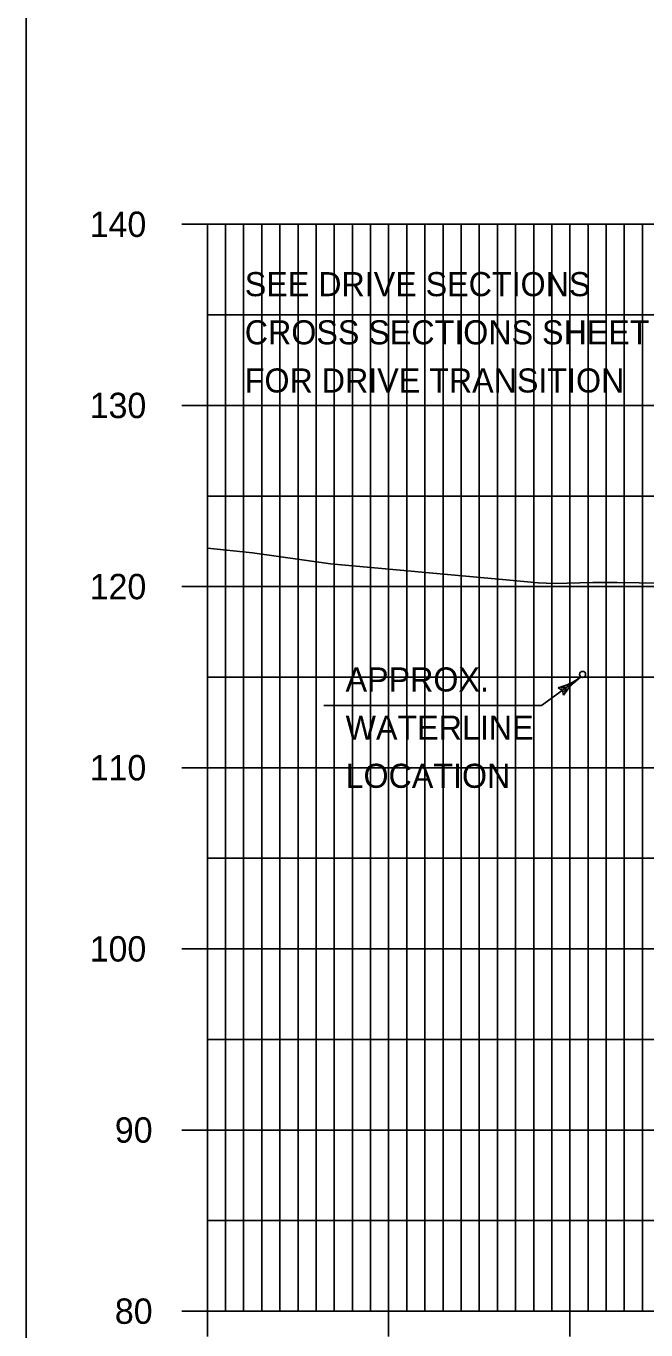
# Model space of a CAD drawing. Extents: x 1404462 to 1408550, y 556558 to 556768.
# Drawn here: x 1405950 to 1405984.2, y 556594.4 to 556666.4 of the extents above; entities that cross this region are included whole.
import ezdxf

# ---------------------------------------------------------------- set-up
doc = ezdxf.new("R2010")
doc.units = 0
for name, color, linetype in [('Default', 7, 'Continuous'), ('Level 31', 7, 'Continuous'), ('NBL1', 7, 'Continuous'), ('UW', 7, 'Continuous'), ('XAX_P', 7, 'Continuous'), ('XAXTIC_P', 7, 'Continuous'), ('XAXTXT_P_T', 7, 'Continuous'), ('XFRAME_P', 7, 'Continuous'), ('XGL_P', 7, 'Continuous'), ('XSLOG', 7, 'Continuous')]:
    doc.layers.add(name, color=color, linetype=linetype)

# ---------------------------------------------------------------- blocks, each defined once
blk = doc.blocks.new('xLAYOUT22x34ccm')
at = {"layer": 'NBL1'}
blk.add_lwpolyline([(32, 0), (0, 0), (0, 21), (32, 21)], close=True, dxfattribs=at)
blk = doc.blocks.new('DIMARO')
at = {"layer": 'Default'}
for p, q in [((-1.032, 0.193), (-0.95, 0)), ((-1.032, -0.193), (-0.95, 0)), ((-0.934, 0.109), (-0.773, 0.041)), ((-0.934, -0.109), (-0.773, -0.041))]:
    blk.add_line(p, q, dxfattribs=at)
for centre, start, end in [((0, 2.855), 248.8091, 269.9962), ((0, -2.855), 90.0038, 111.1909)]:
    blk.add_arc(centre, 2.855, start, end, dxfattribs=at)

msp = doc.modelspace()

# ---------------------------------------------------------------- linework, layer by layer
at = {"layer": 'Level 31'}
for p, q in [((1405978.478, 556628.883), (1405980.627, 556630.453)), ((1405966.459, 556628.883), (1405978.478, 556628.883))]:
    msp.add_line(p, q, dxfattribs=at)
at = {"layer": 'UW'}
msp.add_circle((1405980.736, 556630.602), 0.165, dxfattribs=at)
msp.add_circle((1405980.736, 556630.602), 0.165, dxfattribs=at)
at = {"layer": 'XAX_P'}
for q in [(1405960.038, 556655.451), (1406100.038, 556595.451)]:
    msp.add_line((1405960.038, 556595.451), q, dxfattribs=at)
at = {"layer": 'XAXTIC_P'}
for p, q in [((1405958.638, 556655.451), (1405961.438, 556655.451)), ((1405958.638, 556645.451), (1405961.438, 556645.451)), ((1405958.638, 556635.451), (1405961.438, 556635.451)), ((1405958.638, 556625.451), (1405961.438, 556625.451)), ((1405958.638, 556615.451), (1405961.438, 556615.451)), ((1405958.638, 556605.451), (1405961.438, 556605.451)), ((1405960.038, 556594.051), (1405960.038, 556596.851)), ((1405970.038, 556594.051), (1405970.038, 556596.851)), ((1405980.038, 556594.051), (1405980.038, 556596.851)), ((1405958.638, 556595.451), (1405961.438, 556595.451))]:
    msp.add_line(p, q, dxfattribs=at)
at = {"layer": 'XFRAME_P'}
msp.add_lwpolyline([(1405950.038, 556557.951), (1406270.038, 556557.951), (1406270.038, 556767.951), (1405950.038, 556767.951)], close=True, dxfattribs=at)
at = {"layer": 'XGL_P'}
for p, q in [((1405960.038, 556655.451), (1406100.038, 556655.451)), ((1405960.038, 556595.451), (1405960.038, 556655.451)), ((1405961.038, 556595.451), (1405961.038, 556655.451)), ((1405962.038, 556595.451), (1405962.038, 556655.451)), ((1405963.038, 556595.451), (1405963.038, 556655.451)), ((1405964.038, 556595.451), (1405964.038, 556655.451)), ((1405965.038, 556595.451), (1405965.038, 556655.451)), ((1405966.038, 556595.451), (1405966.038, 556655.451)), ((1405967.038, 556595.451), (1405967.038, 556655.451)), ((1405968.038, 556595.451), (1405968.038, 556655.451)), ((1405969.038, 556595.451), (1405969.038, 556655.451)), ((1405970.038, 556595.451), (1405970.038, 556655.451)), ((1405971.038, 556595.451), (1405971.038, 556655.451)), ((1405972.038, 556595.451), (1405972.038, 556655.451)), ((1405973.038, 556595.451), (1405973.038, 556655.451)), ((1405974.038, 556595.451), (1405974.038, 556655.451)), ((1405975.038, 556595.451), (1405975.038, 556655.451)), ((1405976.038, 556595.451), (1405976.038, 556655.451)), ((1405977.038, 556595.451), (1405977.038, 556655.451)), ((1405978.038, 556595.451), (1405978.038, 556655.451)), ((1405979.038, 556595.451), (1405979.038, 556655.451)), ((1405980.038, 556595.451), (1405980.038, 556655.451)), ((1405981.038, 556595.451), (1405981.038, 556655.451)), ((1405982.038, 556595.451), (1405982.038, 556655.451)), ((1405983.038, 556595.451), (1405983.038, 556655.451)), ((1405984.038, 556595.451), (1405984.038, 556655.451)), ((1405960.038, 556650.451), (1406100.038, 556650.451)), ((1405960.038, 556645.451), (1406100.038, 556645.451)), ((1405960.038, 556640.451), (1406100.038, 556640.451)), ((1405960.038, 556635.451), (1406100.038, 556635.451)), ((1405960.038, 556630.451), (1406100.038, 556630.451)), ((1405960.038, 556625.451), (1406100.038, 556625.451)), ((1405960.038, 556620.451), (1406100.038, 556620.451)), ((1405960.038, 556615.451), (1406100.038, 556615.451)), ((1405960.038, 556610.451), (1406100.038, 556610.451)), ((1405960.038, 556605.451), (1406100.038, 556605.451)), ((1405960.038, 556600.451), (1406100.038, 556600.451)), ((1405960.038, 556595.451), (1406100.038, 556595.451))]:
    msp.add_line(p, q, dxfattribs=at)
at = {"layer": 'XSLOG'}
msp.add_lwpolyline([(1405960.038, 556637.569), (1405962.519, 556637.319), (1405966.839, 556636.701), (1405976.312, 556635.848), (1405978.29, 556635.665), (1405979.161, 556635.629), (1405981.3, 556635.675), (1405982.646, 556635.677), (1405994.812, 556635.498), (1405996.461, 556635.47), (1406004.815, 556625.009), (1406005.799, 556623.776), (1406006.168, 556623.314), (1406006.854, 556622.354), (1406007.542, 556621.92), (1406012.124, 556619.079), (1406014.16, 556619.008), (1406020.038, 556618.415), (1406024.848, 556620.856), (1406027.58, 556621.907), (1406036.231, 556621.072), (1406042.287, 556620.494), (1406052.866, 556620.963)], dxfattribs=at)

# ---------------------------------------------------------------- block references
at = {"layer": 'Level 31', "xscale": 1.3028028580755988, "yscale": -1.3028028580755986, "rotation": 36.15721555718367}
msp.add_blockref('DIMARO', (1405980.627, 556630.453), dxfattribs=at)
at = {"layer": 'NBL1', "xscale": 10, "yscale": 10}
msp.add_blockref('xLAYOUT22x34ccm', (1405950.038, 556557.951), dxfattribs=at)

# ---------------------------------------------------------------- texts
at = {"layer": 'Level 31'}
for s, height, p in [('SEE DRIVE SECTIONS ', 1.32948, (1405962.101, 556651.482)), ('CROSS SECTIONS SHEET 11', 1.32948, (1405962.101, 556648.823)), ('FOR DRIVE TRANSITION', 1.32948, (1405962.101, 556646.164)), ('APPROX. ', 1.3295, (1405967.662, 556629.658)), ('WATERLINE', 1.3295, (1405967.662, 556626.999)), ('LOCATION', 1.3295, (1405967.662, 556624.34))]:
    msp.add_text(s, height=height, dxfattribs=at).set_placement(p)
at = {"layer": 'XAXTXT_P_T'}
for s, p in [('140', (1405953.545, 556654.751)), ('130', (1405953.545, 556644.751)), ('120', (1405953.545, 556634.751)), ('110', (1405953.545, 556624.751)), ('100', (1405953.545, 556614.751)), ('90', (1405954.934, 556604.751)), ('80', (1405954.934, 556594.751))]:
    msp.add_text(s, height=1.4, dxfattribs=at).set_placement(p)

doc.saveas('drawing.dxf')
